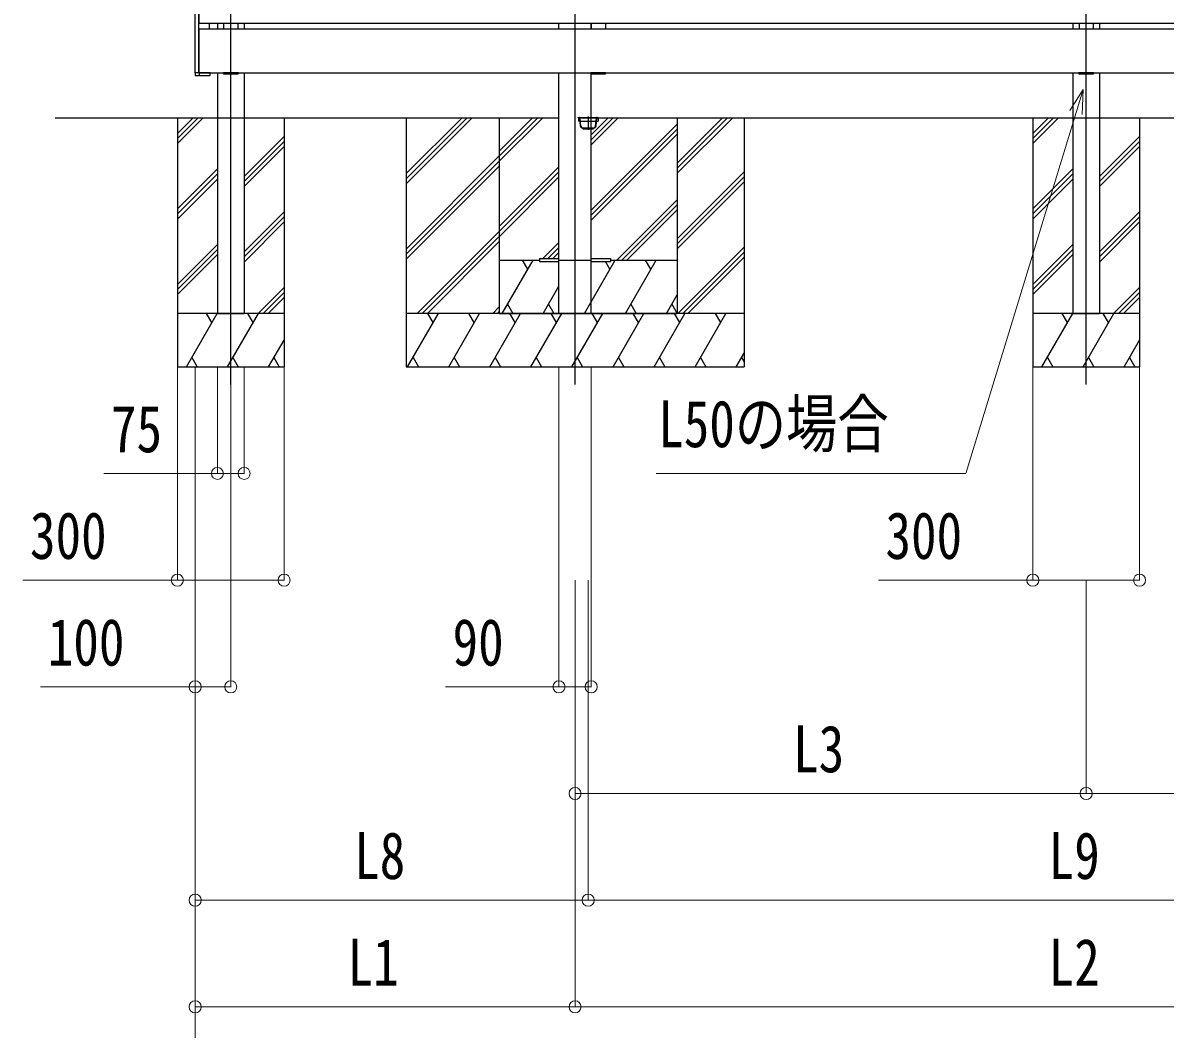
# Model space of a CAD drawing. Units: millimetres, scale not verified. Extents: x -16820 to 16820, y -11880 to 11880.
# Drawn here: x -10845 to -7634, y -8880 to -6051 of the extents above; entities that cross this region are included whole.
import ezdxf
from ezdxf.enums import TextEntityAlignment as Align

# ---------------------------------------------------------------- set-up
doc = ezdxf.new("R2010")
doc.units = ezdxf.units.MM
doc.header["$LTSCALE"] = 60
doc.layers.add('0-3_YKK_12', color=2, linetype='Continuous')
doc.layers.add('0-5_YKK_A1', color=4, linetype='Continuous')
doc.layers.add('0-6_YKK_D', color=6, linetype='Continuous', lineweight=18)
doc.styles.add('ＭＳ ゴシック', font='')
doc.styles.get('ＭＳ ゴシック').set_extended_font_data('MS Gothic')

msp = doc.modelspace()

# ---------------------------------------------------------------- linework, layer by layer
at = {"layer": '0-3_YKK_12'}
for p, q in [((-9292.65, -7067.6), (-9292.65, -3510.46)), ((-10260.65, -7067.6), (-10260.64, -3820.1)), ((-7855.65, -7067.6), (-7855.64, -3820.1)), ((-9255.65, -6313.6), (-9255.65, -6351.6))]:
    msp.add_line(p, q, dxfattribs=at)
at = {"layer": '0-5_YKK_A1'}
for p, q in [((-10360.65, -6191.6), (-10360.65, -3827.6)), ((-10350.65, -6191.6), (-10350.65, -3827.6)), ((-10350.15, -5927.6), (-10350.15, -6051.6)), ((-10350.15, -6051.6), (-5361.15, -6051.6)), ((-10350.15, -6067.6), (-5361.15, -6067.6)), ((-10350.15, -6067.6), (-10350.15, -6191.6)), ((-10320.65, -6067.6), (-10320.65, -6051.6)), ((-10298.15, -6051.6), (-10298.15, -6067.6)), ((-10280.65, -6051.6), (-10280.65, -6067.6)), ((-10240.65, -6051.6), (-10240.65, -6067.6)), ((-10223.15, -6051.6), (-10223.15, -6067.6)), ((-9337.85, -6067.6), (-9337.85, -6051.6)), ((-9247.45, -6067.6), (-9247.45, -6051.6)), ((-9247.45, -6051.6), (-9247.45, -6067.6)), ((-9207.45, -6051.6), (-9207.45, -6067.6)), ((-7893.15, -6051.6), (-7893.15, -6067.6)), ((-7875.65, -6051.6), (-7875.65, -6067.6)), ((-7835.65, -6051.6), (-7835.65, -6067.6)), ((-7818.15, -6051.6), (-7818.15, -6067.6)), ((-10320.65, -6191.6), (-10360.65, -6191.6)), ((-10360.65, -6191.6), (-10360.65, -6198.1)), ((-10359.65, -6191.6), (-10360.65, -6191.6)), ((-10350.15, -6191.6), (-5361.15, -6191.6)), ((-10347.34, -6191.6), (-10348.34, -6191.6)), ((-10240.15, -6191.6), (-10281.15, -6191.6)), ((-10240.15, -6191.6), (-10240.15, -6193.6)), ((-9337.85, -6867.6), (-9337.85, -6191.6)), ((-9206.95, -6191.6), (-9247.95, -6191.6)), ((-9247.45, -6867.6), (-9247.45, -6191.6)), ((-9206.95, -6191.6), (-9206.95, -6193.6)), ((-7835.15, -6191.6), (-7876.15, -6191.6)), ((-7835.15, -6191.6), (-7835.15, -6193.6)), ((-10359.65, -6199.1), (-10349.74, -6199.1)), ((-10347.74, -6199.1), (-10349.74, -6199.1)), ((-10347.74, -6199.1), (-10319.74, -6199.1)), ((-10754.5, -6317.6), (-9337.85, -6317.6)), ((-10410.65, -6317.61), (-10410.65, -7017.6)), ((-10410.65, -6361.78), (-10366.47, -6317.61)), ((-10410.65, -6375.93), (-10352.32, -6317.61)), ((-10410.65, -6390.07), (-10338.18, -6317.61)), ((-10110.65, -6317.61), (-10110.65, -7017.6)), ((-9767.5, -6317.6), (-9767.5, -7017.6)), ((-9767.5, -6502.93), (-9582.17, -6317.6)), ((-9767.5, -6488.79), (-9596.31, -6317.6)), ((-9767.5, -6474.65), (-9610.46, -6317.6)), ((-9505.65, -6317.6), (-9505.65, -6867.6)), ((-9505.65, -6439.72), (-9383.53, -6317.6)), ((-9505.65, -6425.58), (-9397.67, -6317.6)), ((-9505.65, -6411.43), (-9411.82, -6317.6)), ((-9283.65, -6316.6), (-9227.65, -6316.6)), ((-9279.51, -6318.6), (-9283.15, -6318.6)), ((-9283.15, -6318.6), (-9283.15, -6326.6)), ((-9278.53, -6318.35), (-9279.54, -6318.35)), ((-9277.54, -6341.13), (-9279.52, -6318.52)), ((-9231.78, -6318.6), (-9279.51, -6318.6)), ((-9276.54, -6341.04), (-9278.52, -6318.43)), ((-9247.45, -6317.6), (-6463.85, -6317.6)), ((-9247.45, -6365.37), (-9199.68, -6317.6)), ((-9247.45, -6379.51), (-9185.54, -6317.6)), ((-9247.45, -6393.65), (-9171.4, -6317.6)), ((-9234.75, -6341.04), (-9232.77, -6318.43)), ((-9233.75, -6341.13), (-9231.77, -6318.52)), ((-9232.76, -6318.35), (-9231.75, -6318.35)), ((-9228.15, -6318.6), (-9231.78, -6318.6)), ((-9228.15, -6318.6), (-9228.15, -6326.6)), ((-9227.65, -6317.6), (-9227.65, -6316.6)), ((-9005.65, -6473.71), (-8849.54, -6317.6)), ((-9005.65, -6445.43), (-8877.82, -6317.6)), ((-9005.65, -6459.57), (-8863.68, -6317.6)), ((-9005.65, -6317.6), (-9005.65, -6867.6)), ((-8817.5, -6317.6), (-8817.5, -7017.6)), ((-8005.65, -6317.61), (-8005.65, -7017.6)), ((-8005.65, -6361.78), (-7961.47, -6317.61)), ((-8005.65, -6375.93), (-7947.32, -6317.61)), ((-8005.65, -6390.07), (-7933.18, -6317.61)), ((-7705.65, -6317.61), (-7705.65, -7017.6)), ((-9278.81, -6326.6), (-9283.14, -6326.6)), ((-9278.81, -6326.6), (-9232.48, -6326.6)), ((-9277.78, -6326.85), (-9278.79, -6326.85)), ((-9271.56, -6345.6), (-9239.33, -6345.6)), ((-9239.73, -6346.6), (-9271.56, -6346.6)), ((-9247.45, -6577.5), (-9005.65, -6335.7)), ((-9247.45, -6591.64), (-9005.65, -6349.84)), ((-9240.65, -6348.6), (-9240.65, -6346.6)), ((-9233.51, -6326.85), (-9232.5, -6326.85)), ((-9232.48, -6326.6), (-9228.15, -6326.6)), ((-10223.15, -6482.65), (-10110.65, -6370.15)), ((-10223.15, -6496.79), (-10110.65, -6384.29)), ((-9247.45, -6605.78), (-9005.65, -6363.98)), ((-7818.15, -6482.65), (-7705.65, -6370.15)), ((-7818.15, -6496.79), (-7705.65, -6384.29)), ((-10223.15, -6510.94), (-10110.65, -6398.44)), ((-7818.15, -6510.94), (-7705.65, -6398.44)), ((-9767.5, -6686.78), (-9505.65, -6424.93)), ((-9767.5, -6700.92), (-9505.65, -6439.07)), ((-9767.5, -6715.07), (-9505.65, -6453.21)), ((-10410.65, -6573.92), (-10298.15, -6461.42)), ((-10410.65, -6588.06), (-10298.15, -6475.56)), ((-9505.65, -6623.56), (-9337.85, -6455.77)), ((-9505.65, -6637.71), (-9337.85, -6469.91)), ((-9505.65, -6651.85), (-9337.85, -6484.05)), ((-9337.85, -6469.26), (-9337.7, -6469.12)), ((-9337.85, -6483.4), (-9337.7, -6483.26)), ((-9005.65, -6657.56), (-8817.5, -6469.42)), ((-9005.65, -6671.7), (-8817.5, -6483.56)), ((-8005.65, -6573.92), (-7893.15, -6461.42)), ((-8005.65, -6588.06), (-7893.15, -6475.56)), ((-10410.65, -6602.2), (-10298.15, -6489.7)), ((-9337.85, -6497.54), (-9337.7, -6497.4)), ((-9005.65, -6685.84), (-8817.5, -6497.7)), ((-8005.65, -6602.2), (-7893.15, -6489.7)), ((-9175.42, -6717.6), (-9005.65, -6547.83)), ((-10223.15, -6694.78), (-10110.65, -6582.28)), ((-9161.28, -6717.6), (-9005.65, -6561.97)), ((-9147.14, -6717.6), (-9005.65, -6576.11)), ((-7818.15, -6694.78), (-7705.65, -6582.28)), ((-10223.15, -6708.92), (-10110.65, -6596.42)), ((-10223.15, -6723.07), (-10110.65, -6610.57)), ((-7818.15, -6708.92), (-7705.65, -6596.42)), ((-7818.15, -6723.07), (-7705.65, -6610.57)), ((-9736.2, -6867.6), (-9505.65, -6637.06)), ((-10410.65, -6786.05), (-10298.15, -6673.55)), ((-9722.05, -6867.6), (-9505.65, -6651.2)), ((-9707.91, -6867.6), (-9505.65, -6665.34)), ((-9383.06, -6713.1), (-9337.85, -6667.9)), ((-8005.65, -6786.05), (-7893.15, -6673.55)), ((-10410.65, -6800.19), (-10298.15, -6687.69)), ((-10410.65, -6814.33), (-10298.15, -6701.83)), ((-9368.91, -6713.1), (-9337.85, -6682.04)), ((-9354.77, -6713.1), (-9337.85, -6696.18)), ((-9003.56, -6867.6), (-8817.5, -6681.55)), ((-8989.42, -6867.6), (-8817.5, -6695.69)), ((-8975.28, -6867.6), (-8817.5, -6709.83)), ((-8005.65, -6800.19), (-7893.15, -6687.69)), ((-8005.65, -6814.33), (-7893.15, -6701.83)), ((-9505.65, -6717.6), (-9392.7, -6717.6)), ((-9497.4, -6867.6), (-9410.8, -6717.6)), ((-9425.8, -6743.59), (-9440.8, -6717.6)), ((-9392.7, -6713.1), (-9392.7, -6722.1)), ((-9392.7, -6713.1), (-9337.7, -6713.1)), ((-9392.7, -6722.1), (-9337.7, -6722.1)), ((-9337.85, -6717.6), (-9247.45, -6717.6)), ((-9266.46, -6867.6), (-9179.86, -6717.6)), ((-9247.7, -6713.1), (-9192.7, -6713.1)), ((-9247.7, -6722.1), (-9192.7, -6722.1)), ((-9194.86, -6743.59), (-9207.26, -6722.1)), ((-9192.7, -6713.1), (-9192.7, -6722.1)), ((-9192.7, -6717.6), (-9005.65, -6717.6)), ((-9150.99, -6867.6), (-9064.39, -6717.6)), ((-9079.39, -6743.59), (-9094.39, -6717.6)), ((-10183.84, -6867.6), (-10110.65, -6794.41)), ((-9381.93, -6867.6), (-9337.85, -6791.25)), ((-7778.84, -6867.6), (-7705.65, -6794.41)), ((-10169.7, -6867.6), (-10110.65, -6808.56)), ((-10155.55, -6867.6), (-10110.65, -6822.7)), ((-9035.52, -6867.6), (-9005.65, -6815.86)), ((-7764.7, -6867.6), (-7705.65, -6808.56)), ((-7750.55, -6867.6), (-7705.65, -6822.7)), ((-10110.65, -6867.6), (-10410.65, -6867.6)), ((-10384.96, -7017.6), (-10298.36, -6867.6)), ((-10313.36, -6893.59), (-10328.36, -6867.6)), ((-10298.15, -6867.6), (-10223.15, -6867.6)), ((-10269.49, -7017.6), (-10182.89, -6867.6)), ((-10197.89, -6893.59), (-10212.89, -6867.6)), ((-8817.5, -6867.6), (-9767.5, -6867.6)), ((-9763.23, -7017.6), (-9676.62, -6867.6)), ((-9691.63, -6893.59), (-9706.63, -6867.6)), ((-9647.76, -7017.6), (-9561.15, -6867.6)), ((-9576.16, -6893.59), (-9591.16, -6867.6)), ((-9532.29, -7017.6), (-9445.68, -6867.6)), ((-9524.06, -6867.6), (-9505.65, -6849.19)), ((-9509.92, -6867.6), (-9505.65, -6863.33)), ((-9505.65, -6867.6), (-9005.65, -6867.6)), ((-9482.4, -6841.63), (-9467.4, -6867.6)), ((-9460.69, -6893.59), (-9475.69, -6867.6)), ((-9416.82, -7017.6), (-9330.21, -6867.6)), ((-9366.93, -6841.62), (-9351.93, -6867.6)), ((-9345.22, -6893.59), (-9360.22, -6867.6)), ((-9337.85, -6867.6), (-9247.45, -6867.6)), ((-9301.35, -7017.6), (-9214.74, -6867.6)), ((-9229.74, -6893.59), (-9244.75, -6867.6)), ((-9185.88, -7017.6), (-9099.27, -6867.6)), ((-9135.99, -6841.62), (-9120.99, -6867.6)), ((-9114.27, -6893.59), (-9129.28, -6867.6)), ((-9070.41, -7017.6), (-8983.8, -6867.6)), ((-9020.52, -6841.62), (-9005.52, -6867.6)), ((-9013.8, -6867.6), (-8998.8, -6893.59)), ((-8954.94, -7017.6), (-8868.33, -6867.6)), ((-8898.33, -6867.6), (-8883.33, -6893.59)), ((-7705.65, -6867.6), (-8005.65, -6867.6)), ((-7979.96, -7017.6), (-7893.36, -6867.6)), ((-7908.36, -6893.59), (-7923.36, -6867.6)), ((-7893.15, -6867.6), (-7818.15, -6867.6)), ((-7864.49, -7017.6), (-7777.89, -6867.6)), ((-7792.89, -6893.59), (-7807.89, -6867.6)), ((-10154.02, -7017.6), (-10110.65, -6942.48)), ((-7749.02, -7017.6), (-7705.65, -6942.48)), ((-10369.96, -6991.62), (-10354.96, -7017.6)), ((-10254.49, -6991.62), (-10239.49, -7017.6)), ((-10139.02, -6991.63), (-10124.02, -7017.6)), ((-9748.23, -6991.63), (-9733.23, -7017.6)), ((-9632.76, -6991.63), (-9617.76, -7017.6)), ((-9517.29, -6991.62), (-9502.29, -7017.6)), ((-9401.82, -6991.62), (-9386.82, -7017.6)), ((-9286.35, -6991.62), (-9271.35, -7017.6)), ((-9170.88, -6991.62), (-9155.88, -7017.6)), ((-9055.41, -6991.63), (-9040.41, -7017.6)), ((-8939.94, -6991.63), (-8924.94, -7017.6)), ((-8839.47, -7017.6), (-8817.5, -6979.56)), ((-8824.47, -6991.63), (-8817.5, -7003.69)), ((-7964.96, -6991.62), (-7949.96, -7017.6)), ((-7849.49, -6991.62), (-7834.49, -7017.6)), ((-7734.02, -6991.63), (-7719.02, -7017.6)), ((-10410.65, -7017.6), (-10110.65, -7017.6)), ((-9767.5, -7017.6), (-8817.5, -7017.6)), ((-8005.65, -7017.6), (-7705.65, -7017.6))]:
    msp.add_line(p, q, dxfattribs=at)
for points in [[(-10348.74, -6198.17), (-10348.34, -6191.6), (-10349.34, -6191.6), (-10359.65, -6191.6)], [(-10318.74, -6198.17), (-10318.34, -6191.6), (-10319.34, -6191.6), (-10347.34, -6191.6)], [(-10298.15, -6191.6), (-10298.15, -6317.6), (-10298.15, -6867.6)], [(-10281.15, -6191.6), (-10281.15, -6193.6), (-10240.15, -6193.6)], [(-10223.15, -6191.6), (-10223.15, -6317.6), (-10223.15, -6867.6)], [(-9247.95, -6191.6), (-9247.95, -6193.6), (-9206.95, -6193.6)], [(-7893.15, -6191.6), (-7893.15, -6317.6), (-7893.15, -6867.6)], [(-7876.15, -6191.6), (-7876.15, -6193.6), (-7835.15, -6193.6)], [(-7818.15, -6191.6), (-7818.15, -6317.6), (-7818.15, -6867.6)], [(-9227.65, -6317.6), (-9283.65, -6317.6), (-9283.65, -6316.6)], [(-9270.65, -6346.6), (-9270.65, -6348.6), (-9240.65, -6348.6)]]:
    msp.add_lwpolyline(points, dxfattribs=at)
for centre, radius, start, end in [((-10359.65, -6198.1), 1, 180, 270), ((-10349.74, -6198.1), 1, 270, 356.5), ((-10319.74, -6198.1), 1, 270, 356.5), ((-9280.51, -6318.6), 2, 5, 90), ((-9280.51, -6318.6), 1, 5, 90), ((-9230.78, -6318.6), 2, 90, 175), ((-9230.78, -6318.6), 1, 90, 175), ((-9278.81, -6326.6), 1, 180, 275), ((-9278.81, -6326.6), 0.667, 180, 275), ((-9278.81, -6326.6), 0.333, 180, 275), ((-9271.56, -6340.6), 6, 185, 270), ((-9271.56, -6340.6), 5, 185, 270), ((-9239.73, -6340.6), 5, 270, 355), ((-9239.73, -6340.6), 6, 270, 355)]:
    msp.add_arc(centre, radius, start, end, dxfattribs=at)
at = {"layer": '0-6_YKK_D'}
for p, q in [((-10410.65, -7017.6), (-10410.65, -7618.6)), ((-10360.65, -7018.6), (-10360.65, -7918.6)), ((-10298.15, -7017.6), (-10298.15, -7318.6)), ((-10223.15, -7017.6), (-10223.15, -7318.6)), ((-10110.65, -7017.6), (-10110.65, -7618.6)), ((-9337.85, -7017.6), (-9337.85, -7918.6)), ((-9247.45, -7017.6), (-9247.45, -7918.6)), ((-8005.65, -7017.6), (-8005.65, -7618.6)), ((-7705.65, -7017.6), (-7705.65, -7618.6)), ((-10260.65, -7068.6), (-10260.65, -7918.6)), ((-10360.65, -7617.6), (-10360.65, -8818.6)), ((-10360.65, -7617.6), (-10360.65, -9118.6)), ((-10360.65, -7617.6), (-10360.65, -9418.6)), ((-10360.65, -7617.6), (-10360.65, -8518.6)), ((-9292.65, -7617.6), (-9292.65, -8818.6)), ((-9292.65, -7617.6), (-9292.65, -8818.6)), ((-9292.65, -7617.6), (-9292.65, -8218.6)), ((-9255.65, -7617.6), (-9255.65, -8518.6)), ((-9255.65, -7617.6), (-9255.65, -8518.6)), ((-7855.65, -7617.6), (-7855.65, -8218.6)), ((-7855.65, -7617.6), (-7855.65, -8218.6)), ((-9292.65, -8217.6), (-7855.65, -8217.6)), ((-7855.65, -8217.6), (-6418.65, -8217.6)), ((-9255.65, -8517.6), (-10360.65, -8517.6)), ((-6455.65, -8517.6), (-9255.65, -8517.6)), ((-10360.65, -8817.6), (-9292.65, -8817.6)), ((-9292.65, -8817.6), (-6418.65, -8817.6))]:
    msp.add_line(p, q, dxfattribs=at)
for points in [[(-7864.15, -6237.75), (-7884.03, -6302.78), (-8194.23, -7317.6), (-9064.37, -7317.6)], [(-7901.45, -6297.45), (-7864.15, -6237.75), (-7866.61, -6308.1)], [(-10223.15, -7317.6), (-10298.15, -7317.6), (-10617.35, -7317.6)], [(-10110.65, -7617.6), (-10410.65, -7617.6), (-10845.05, -7617.6)], [(-7705.65, -7617.6), (-8005.65, -7617.6), (-8440.05, -7617.6)], [(-10260.65, -7917.6), (-10360.65, -7917.6), (-10795.05, -7917.6)], [(-9247.45, -7917.6), (-9337.85, -7917.6), (-9657.05, -7917.6)]]:
    msp.add_lwpolyline(points, dxfattribs=at)
for centre in [(-10298.15, -7317.6), (-10223.15, -7317.6), (-10410.65, -7617.6), (-10110.65, -7617.6), (-8005.65, -7617.6), (-7705.65, -7617.6), (-10360.65, -7917.6), (-10260.65, -7917.6), (-9337.85, -7917.6), (-9247.45, -7917.6), (-9292.65, -8217.6), (-7855.65, -8217.6), (-7855.65, -8217.6), (-10360.65, -8517.6), (-9255.65, -8517.6), (-9255.65, -8517.6), (-10360.65, -8817.6), (-9292.65, -8817.6), (-9292.65, -8817.6)]:
    msp.add_circle(centre, 17, dxfattribs=at)

# ---------------------------------------------------------------- texts
at = {"layer": '0-6_YKK_D', "style": 'ＭＳ ゴシック', "width": 0.8}
for s, p in [('L50の場合', (-9058.96, -7283.39)), ('75', (-10597.35, -7297.6)), ('300', (-10825.05, -7597.6)), ('300', (-8420.05, -7597.6)), ('100', (-10775.05, -7897.6)), ('90', (-9637.05, -7897.6)), ('L3', (-8679.75, -8197.6)), ('L8', (-9913.75, -8497.6)), ('L9', (-7961.25, -8497.6)), ('L1', (-9932.25, -8797.6)), ('L2', (-7961.25, -8797.6))]:
    msp.add_text(s, height=132, dxfattribs=at).set_placement(p, align=Align.BOTTOM_LEFT)

doc.saveas('drawing.dxf')
